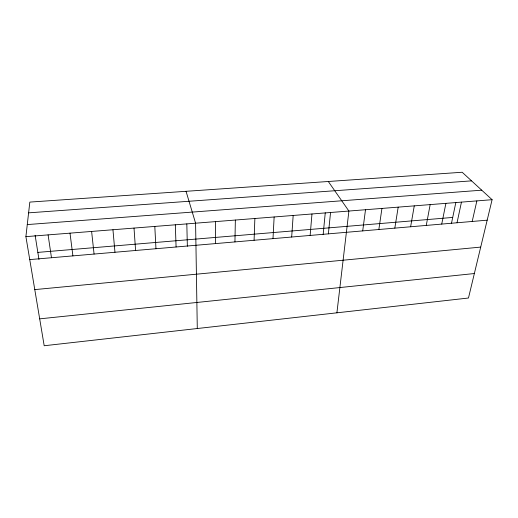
<?xml version="1.0" encoding="UTF-8"?>
<svg xmlns="http://www.w3.org/2000/svg" width="518" height="518" viewBox="0 0 518 518"><rect width="100%" height="100%" fill="white"/><g stroke="black" fill="none" stroke-linecap="round" stroke-linejoin="round"><path stroke-width="0.78" d="M215.566 243.583L215.598 221.613M234.945 241.912L235.353 220.046M254.085 240.268L254.869 218.499M272.992 238.636L274.139 216.971M291.673 237.024L293.175 215.462M310.133 235.431L311.972 213.973M323.148 234.531L325.265 212.781M328.373 233.858L330.549 212.503M25.9 236.648L29.83 202.091L462.179 172.254L492.1 199.695L468.473 298.018L44.192 345.746L25.9 236.648L492.1 199.695M336.907 312.82L348.899 211.046L328.308 181.494M362.71 230.899L365.507 209.732M378.852 229.506L381.934 208.43M394.826 228.127L398.187 207.142M410.625 226.767L414.264 205.866M426.262 225.421L430.167 204.61M441.731 224.087L445.894 203.36M451.45 223.459L455.853 202.434M457.038 222.766L461.46 202.124M472.189 221.458L476.864 200.906M39.685 318.855L474.358 273.536M34.777 289.607L480.71 247.092M29.746 259.609L487.179 220.169M37.84 252.395L452.713 217.437M27.273 224.579L481.727 190.184M28.607 212.846L471.568 180.866M186.046 191.31L195.59 223.2L197.287 328.522M35.114 235.263L38.967 259.473M48.096 234.887L51.47 257.731M70.001 233.152L72.908 255.886M91.615 231.442L94.075 254.06M112.95 229.746L114.964 252.26M134.013 228.082L135.593 250.479M154.804 226.431L155.963 248.724M175.324 224.806L176.081 246.989M186.823 223.88L187.354 246.244"/></g></svg>
